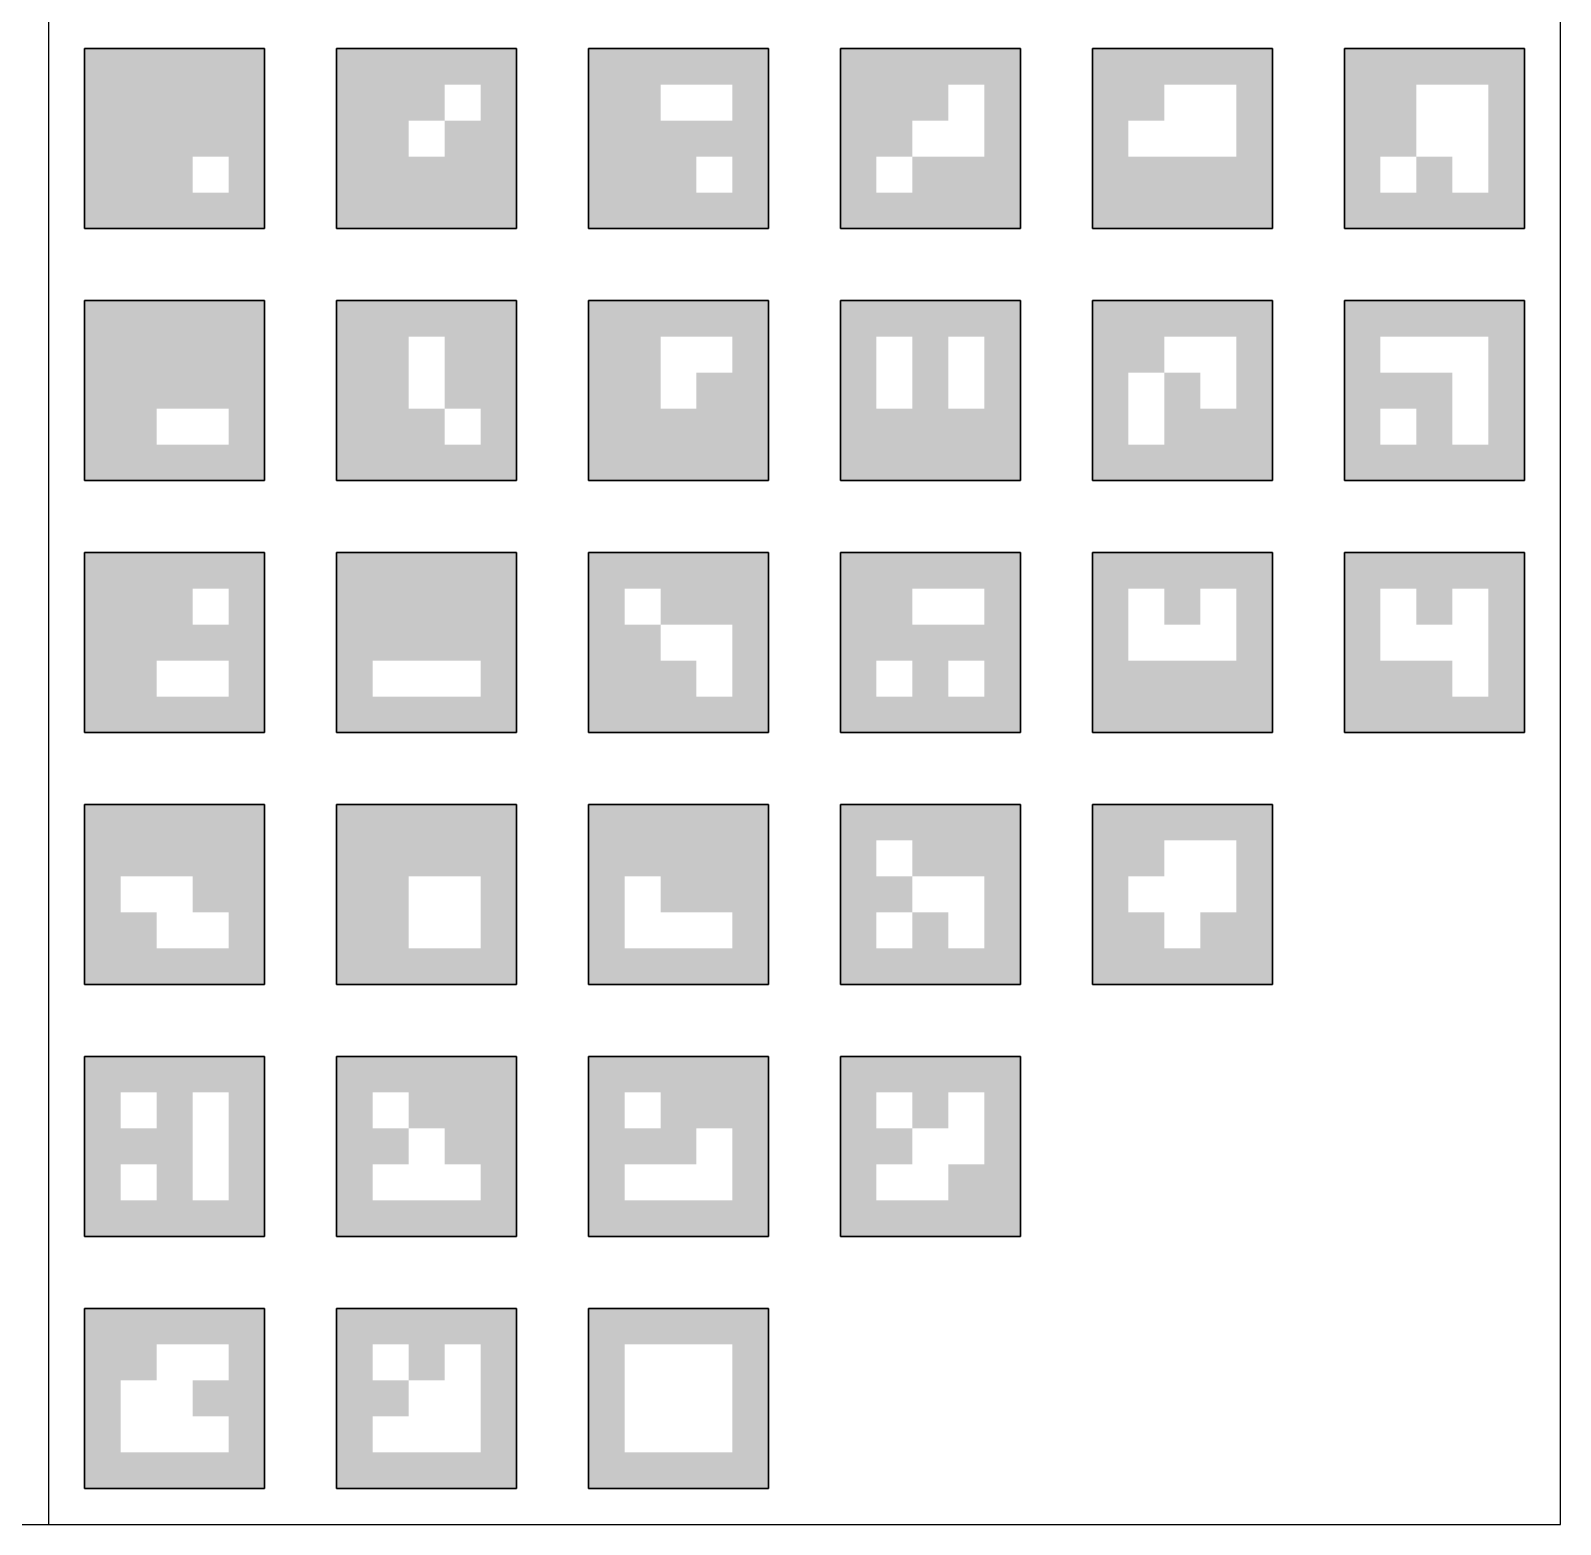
# Model space of a CAD drawing. Header units: millimetres. Extents: x 2347 to 2555, y 1879 to 2044.
# Drawn here: x 2388.3 to 2430.8, y 1878.96 to 1920.46 of the extents above; entities that cross this region are included whole.
import ezdxf

# ---------------------------------------------------------------- set-up
doc = ezdxf.new("R2010")
doc.units = ezdxf.units.MM

# ---------------------------------------------------------------- blocks, each defined once
blk = doc.blocks.new('2')
h = blk.add_hatch(color=256)
h.dxf.hatch_style = 1
h.paths.add_polyline_path([(-5, 5), (-5, 0), (0, 0), (0, 5)])
h.paths.add_polyline_path([(-1, 4), (-1, 1), (-4, 1), (-4, 4)], flags=16)
h = blk.add_hatch()
h.set_pattern_fill('ANGLE', color=256)
h.set_pattern_definition([(0, (-1836.633, -1973.334), (0, 6.985), [5.08, -1.905]), (90, (-1836.633, -1973.334), (-6.985, 4e-16), [5.08, -1.905])])
h.paths.add_polyline_path([(-2, 1), (-2, 2), (-3, 2), (-3, 1)])
h = blk.add_hatch()
h.set_pattern_fill('ANGLE', color=256)
h.set_pattern_definition([(0, (-1835.633, -1973.334), (0, 6.985), [5.08, -1.905]), (90, (-1835.633, -1973.334), (-6.985, 4e-16), [5.08, -1.905])])
h.paths.add_polyline_path([(-1, 1), (-1, 2), (-2, 2), (-2, 1)])
blk.add_lwpolyline([(-5, 5), (-5, 0), (0, 0), (0, 5), (-5, 5)], close=True)
blk = doc.blocks.new('99')
h = blk.add_hatch(color=256)
h.dxf.hatch_style = 1
h.paths.add_polyline_path([(0, 5), (-5, 5), (-5, 0), (0, 0)])
h.paths.add_polyline_path([(-1, 4), (-1, 1), (-4, 1), (-4, 4)], flags=16)
h = blk.add_hatch(color=256)
h.dxf.hatch_style = 1
h.paths.add_polyline_path([(-2, 4), (-3, 4), (-3, 3), (-2, 3)])
h = blk.add_hatch(color=256)
h.dxf.hatch_style = 1
h.paths.add_polyline_path([(-1, 4), (-2, 4), (-2, 3), (-1, 3)])
h = blk.add_hatch(color=256)
h.dxf.hatch_style = 1
h.paths.add_polyline_path([(-1, 3), (-2, 3), (-2, 2), (-1, 2)])
h = blk.add_hatch(color=256)
h.dxf.hatch_style = 1
h.paths.add_polyline_path([(-3, 2), (-4, 2), (-4, 1), (-3, 1)])
h = blk.add_hatch(color=256)
h.dxf.hatch_style = 1
h.paths.add_polyline_path([(-2, 2), (-3, 2), (-3, 1), (-2, 1)])
blk.add_lwpolyline([(0, 5), (-5, 5), (-5, 0), (0, 0), (0, 5)], close=True)
blk = doc.blocks.new('100')
h = blk.add_hatch(color=256)
h.dxf.hatch_style = 1
h.paths.add_polyline_path([(0, 5), (-5, 5), (-5, 0), (0, 0)])
h.paths.add_polyline_path([(-1, 4), (-1, 1), (-4, 1), (-4, 4)], flags=16)
h = blk.add_hatch(color=256)
h.dxf.hatch_style = 1
h.paths.add_polyline_path([(-2, 4), (-3, 4), (-3, 3), (-2, 3)])
h = blk.add_hatch(color=256)
h.dxf.hatch_style = 1
h.paths.add_polyline_path([(-1, 4), (-2, 4), (-2, 3), (-1, 3)])
h = blk.add_hatch(color=256)
h.dxf.hatch_style = 1
h.paths.add_polyline_path([(-1, 3), (-2, 3), (-2, 2), (-1, 2)])
h = blk.add_hatch(color=256)
h.dxf.hatch_style = 1
h.paths.add_polyline_path([(-3, 2), (-4, 2), (-4, 1), (-3, 1)])
h = blk.add_hatch(color=256)
h.dxf.hatch_style = 1
h.paths.add_polyline_path([(-2, 2), (-3, 2), (-3, 1), (-2, 1)])
h = blk.add_hatch(color=256)
h.dxf.hatch_style = 1
h.paths.add_polyline_path([(-1, 2), (-2, 2), (-2, 1), (-1, 1)])
blk.add_lwpolyline([(0, 5), (-5, 5), (-5, 0), (0, 0), (0, 5)], close=True)
blk = doc.blocks.new('108')
h = blk.add_hatch(color=256)
h.dxf.hatch_style = 1
h.paths.add_polyline_path([(0, 5), (-5, 5), (-5, 0), (0, 0)])
h.paths.add_polyline_path([(-1, 4), (-1, 1), (-4, 1), (-4, 4)], flags=16)
h = blk.add_hatch(color=256)
h.dxf.hatch_style = 1
h.paths.add_polyline_path([(-2, 4), (-3, 4), (-3, 3), (-2, 3)])
h = blk.add_hatch(color=256)
h.dxf.hatch_style = 1
h.paths.add_polyline_path([(-1, 4), (-2, 4), (-2, 3), (-1, 3)])
h = blk.add_hatch(color=256)
h.dxf.hatch_style = 1
h.paths.add_polyline_path([(-3, 3), (-4, 3), (-4, 2), (-3, 2)])
h = blk.add_hatch(color=256)
h.dxf.hatch_style = 1
h.paths.add_polyline_path([(-1, 3), (-2, 3), (-2, 2), (-1, 2)])
h = blk.add_hatch(color=256)
h.dxf.hatch_style = 1
h.paths.add_polyline_path([(-3, 2), (-4, 2), (-4, 1), (-3, 1)])
h = blk.add_hatch(color=256)
h.dxf.hatch_style = 1
h.paths.add_polyline_path([(-1, 2), (-2, 2), (-2, 1), (-1, 1)])
blk.add_lwpolyline([(0, 5), (-5, 5), (-5, 0), (0, 0), (0, 5)], close=True)
blk = doc.blocks.new('89')
h = blk.add_hatch(color=256)
h.dxf.hatch_style = 1
h.paths.add_polyline_path([(0, 5), (-5, 5), (-5, 0), (0, 0)])
h.paths.add_polyline_path([(-1, 4), (-1, 1), (-4, 1), (-4, 4)], flags=16)
h = blk.add_hatch(color=256)
h.dxf.hatch_style = 1
h.paths.add_polyline_path([(-2, 4), (-3, 4), (-3, 3), (-2, 3)])
h = blk.add_hatch(color=256)
h.dxf.hatch_style = 1
h.paths.add_polyline_path([(-2, 3), (-3, 3), (-3, 2), (-2, 2)])
h = blk.add_hatch(color=256)
h.dxf.hatch_style = 1
h.paths.add_polyline_path([(-1, 3), (-2, 3), (-2, 2), (-1, 2)])
h = blk.add_hatch(color=256)
h.dxf.hatch_style = 1
h.paths.add_polyline_path([(-3, 2), (-4, 2), (-4, 1), (-3, 1)])
h = blk.add_hatch(color=256)
h.dxf.hatch_style = 1
h.paths.add_polyline_path([(-2, 2), (-3, 2), (-3, 1), (-2, 1)])
h = blk.add_hatch(color=256)
h.dxf.hatch_style = 1
h.paths.add_polyline_path([(-1, 2), (-2, 2), (-2, 1), (-1, 1)])
blk.add_lwpolyline([(0, 5), (-5, 5), (-5, 0), (0, 0), (0, 5)], close=True)
blk = doc.blocks.new('88')
h = blk.add_hatch(color=256)
h.dxf.hatch_style = 1
h.paths.add_polyline_path([(0, 5), (-5, 5), (-5, 0), (0, 0)])
h.paths.add_polyline_path([(-1, 4), (-1, 1), (-4, 1), (-4, 4)], flags=16)
h = blk.add_hatch(color=256)
h.dxf.hatch_style = 1
h.paths.add_polyline_path([(-2, 4), (-3, 4), (-3, 3), (-2, 3)])
h = blk.add_hatch(color=256)
h.dxf.hatch_style = 1
h.paths.add_polyline_path([(-2, 3), (-3, 3), (-3, 2), (-2, 2)])
h = blk.add_hatch(color=256)
h.dxf.hatch_style = 1
h.paths.add_polyline_path([(-1, 3), (-2, 3), (-2, 2), (-1, 2)])
h = blk.add_hatch(color=256)
h.dxf.hatch_style = 1
h.paths.add_polyline_path([(-3, 2), (-4, 2), (-4, 1), (-3, 1)])
h = blk.add_hatch(color=256)
h.dxf.hatch_style = 1
h.paths.add_polyline_path([(-2, 2), (-3, 2), (-3, 1), (-2, 1)])
blk.add_lwpolyline([(0, 5), (-5, 5), (-5, 0), (0, 0), (0, 5)], close=True)
blk = doc.blocks.new('85')
h = blk.add_hatch(color=256)
h.dxf.hatch_style = 1
h.paths.add_polyline_path([(0, 5), (-5, 5), (-5, 0), (0, 0)])
h.paths.add_polyline_path([(-1, 4), (-1, 1), (-4, 1), (-4, 4)], flags=16)
h = blk.add_hatch(color=256)
h.dxf.hatch_style = 1
h.paths.add_polyline_path([(-2, 4), (-3, 4), (-3, 3), (-2, 3)])
h = blk.add_hatch(color=256)
h.dxf.hatch_style = 1
h.paths.add_polyline_path([(-1, 3), (-2, 3), (-2, 2), (-1, 2)])
h = blk.add_hatch(color=256)
h.dxf.hatch_style = 1
h.paths.add_polyline_path([(-3, 2), (-4, 2), (-4, 1), (-3, 1)])
h = blk.add_hatch(color=256)
h.dxf.hatch_style = 1
h.paths.add_polyline_path([(-2, 2), (-3, 2), (-3, 1), (-2, 1)])
blk.add_lwpolyline([(0, 5), (-5, 5), (-5, 0), (0, 0), (0, 5)], close=True)
blk = doc.blocks.new('80')
h = blk.add_hatch(color=256)
h.dxf.hatch_style = 1
h.paths.add_polyline_path([(0, 5), (-5, 5), (-5, 0), (0, 0)])
h.paths.add_polyline_path([(-1, 4), (-1, 1), (-4, 1), (-4, 4)], flags=16)
h = blk.add_hatch(color=256)
h.dxf.hatch_style = 1
h.paths.add_polyline_path([(-1, 4), (-2, 4), (-2, 3), (-1, 3)])
h = blk.add_hatch(color=256)
h.dxf.hatch_style = 1
h.paths.add_polyline_path([(-3, 3), (-4, 3), (-4, 2), (-3, 2)])
h = blk.add_hatch(color=256)
h.dxf.hatch_style = 1
h.paths.add_polyline_path([(-2, 3), (-3, 3), (-3, 2), (-2, 2)])
h = blk.add_hatch(color=256)
h.dxf.hatch_style = 1
h.paths.add_polyline_path([(-1, 3), (-2, 3), (-2, 2), (-1, 2)])
h = blk.add_hatch(color=256)
h.dxf.hatch_style = 1
h.paths.add_polyline_path([(-2, 2), (-3, 2), (-3, 1), (-2, 1)])
h = blk.add_hatch(color=256)
h.dxf.hatch_style = 1
h.paths.add_polyline_path([(-1, 2), (-2, 2), (-2, 1), (-1, 1)])
blk.add_lwpolyline([(0, 5), (-5, 5), (-5, 0), (0, 0), (0, 5)], close=True)
blk = doc.blocks.new('78')
h = blk.add_hatch(color=256)
h.dxf.hatch_style = 1
h.paths.add_polyline_path([(0, 5), (-5, 5), (-5, 0), (0, 0)])
h.paths.add_polyline_path([(-1, 4), (-1, 1), (-4, 1), (-4, 4)], flags=16)
h = blk.add_hatch(color=256)
h.dxf.hatch_style = 1
h.paths.add_polyline_path([(-1, 4), (-2, 4), (-2, 3), (-1, 3)])
h = blk.add_hatch(color=256)
h.dxf.hatch_style = 1
h.paths.add_polyline_path([(-3, 3), (-4, 3), (-4, 2), (-3, 2)])
h = blk.add_hatch(color=256)
h.dxf.hatch_style = 1
h.paths.add_polyline_path([(-2, 3), (-3, 3), (-3, 2), (-2, 2)])
h = blk.add_hatch(color=256)
h.dxf.hatch_style = 1
h.paths.add_polyline_path([(-1, 3), (-2, 3), (-2, 2), (-1, 2)])
h = blk.add_hatch(color=256)
h.dxf.hatch_style = 1
h.paths.add_polyline_path([(-1, 2), (-2, 2), (-2, 1), (-1, 1)])
blk.add_lwpolyline([(0, 5), (-5, 5), (-5, 0), (0, 0), (0, 5)], close=True)
blk = doc.blocks.new('70')
h = blk.add_hatch(color=256)
h.dxf.hatch_style = 1
h.paths.add_polyline_path([(0, 5), (-5, 5), (-5, 0), (0, 0)])
h.paths.add_polyline_path([(-1, 4), (-1, 1), (-4, 1), (-4, 4)], flags=16)
h = blk.add_hatch(color=256)
h.dxf.hatch_style = 1
h.paths.add_polyline_path([(-1, 4), (-2, 4), (-2, 3), (-1, 3)])
h = blk.add_hatch(color=256)
h.dxf.hatch_style = 1
h.paths.add_polyline_path([(-3, 3), (-4, 3), (-4, 2), (-3, 2)])
h = blk.add_hatch(color=256)
h.dxf.hatch_style = 1
h.paths.add_polyline_path([(-1, 3), (-2, 3), (-2, 2), (-1, 2)])
h = blk.add_hatch(color=256)
h.dxf.hatch_style = 1
h.paths.add_polyline_path([(-3, 2), (-4, 2), (-4, 1), (-3, 1)])
h = blk.add_hatch(color=256)
h.dxf.hatch_style = 1
h.paths.add_polyline_path([(-2, 2), (-3, 2), (-3, 1), (-2, 1)])
blk.add_lwpolyline([(0, 5), (-5, 5), (-5, 0), (0, 0), (0, 5)], close=True)
blk = doc.blocks.new('66')
h = blk.add_hatch(color=256)
h.dxf.hatch_style = 1
h.paths.add_polyline_path([(0, 5), (-5, 5), (-5, 0), (0, 0)])
h.paths.add_polyline_path([(-1, 4), (-1, 1), (-4, 1), (-4, 4)], flags=16)
h = blk.add_hatch(color=256)
h.dxf.hatch_style = 1
h.paths.add_polyline_path([(-1, 4), (-2, 4), (-2, 3), (-1, 3)])
h = blk.add_hatch(color=256)
h.dxf.hatch_style = 1
h.paths.add_polyline_path([(-3, 3), (-4, 3), (-4, 2), (-3, 2)])
h = blk.add_hatch(color=256)
h.dxf.hatch_style = 1
h.paths.add_polyline_path([(-1, 3), (-2, 3), (-2, 2), (-1, 2)])
h = blk.add_hatch(color=256)
h.dxf.hatch_style = 1
h.paths.add_polyline_path([(-1, 2), (-2, 2), (-2, 1), (-1, 1)])
blk.add_lwpolyline([(0, 5), (-5, 5), (-5, 0), (0, 0), (0, 5)], close=True)
blk = doc.blocks.new('65')
h = blk.add_hatch(color=256)
h.dxf.hatch_style = 1
h.paths.add_polyline_path([(0, 5), (-5, 5), (-5, 0), (0, 0)])
h.paths.add_polyline_path([(-1, 4), (-1, 1), (-4, 1), (-4, 4)], flags=16)
h = blk.add_hatch(color=256)
h.dxf.hatch_style = 1
h.paths.add_polyline_path([(-1, 4), (-2, 4), (-2, 3), (-1, 3)])
h = blk.add_hatch(color=256)
h.dxf.hatch_style = 1
h.paths.add_polyline_path([(-3, 3), (-4, 3), (-4, 2), (-3, 2)])
h = blk.add_hatch(color=256)
h.dxf.hatch_style = 1
h.paths.add_polyline_path([(-3, 2), (-4, 2), (-4, 1), (-3, 1)])
h = blk.add_hatch(color=256)
h.dxf.hatch_style = 1
h.paths.add_polyline_path([(-2, 2), (-3, 2), (-3, 1), (-2, 1)])
h = blk.add_hatch(color=256)
h.dxf.hatch_style = 1
h.paths.add_polyline_path([(-1, 2), (-2, 2), (-2, 1), (-1, 1)])
blk.add_lwpolyline([(0, 5), (-5, 5), (-5, 0), (0, 0), (0, 5)], close=True)
blk = doc.blocks.new('61')
h = blk.add_hatch(color=256)
h.dxf.hatch_style = 1
h.paths.add_polyline_path([(0, 5), (-5, 5), (-5, 0), (0, 0)])
h.paths.add_polyline_path([(-1, 4), (-1, 1), (-4, 1), (-4, 4)], flags=16)
h = blk.add_hatch(color=256)
h.dxf.hatch_style = 1
h.paths.add_polyline_path([(-1, 4), (-2, 4), (-2, 3), (-1, 3)])
h = blk.add_hatch(color=256)
h.dxf.hatch_style = 1
h.paths.add_polyline_path([(-3, 3), (-4, 3), (-4, 2), (-3, 2)])
h = blk.add_hatch(color=256)
h.dxf.hatch_style = 1
h.paths.add_polyline_path([(-2, 2), (-3, 2), (-3, 1), (-2, 1)])
blk.add_lwpolyline([(0, 5), (-5, 5), (-5, 0), (0, 0), (0, 5)], close=True)
blk = doc.blocks.new('56')
h = blk.add_hatch(color=256)
h.dxf.hatch_style = 1
h.paths.add_polyline_path([(0, 5), (-5, 5), (-5, 0), (0, 0)])
h.paths.add_polyline_path([(-1, 4), (-1, 1), (-4, 1), (-4, 4)], flags=16)
h = blk.add_hatch(color=256)
h.dxf.hatch_style = 1
h.paths.add_polyline_path([(-1, 4), (-2, 4), (-2, 3), (-1, 3)])
h = blk.add_hatch(color=256)
h.dxf.hatch_style = 1
h.paths.add_polyline_path([(-2, 3), (-3, 3), (-3, 2), (-2, 2)])
h = blk.add_hatch(color=256)
h.dxf.hatch_style = 1
h.paths.add_polyline_path([(-1, 3), (-2, 3), (-2, 2), (-1, 2)])
h = blk.add_hatch(color=256)
h.dxf.hatch_style = 1
h.paths.add_polyline_path([(-3, 2), (-4, 2), (-4, 1), (-3, 1)])
blk.add_lwpolyline([(0, 5), (-5, 5), (-5, 0), (0, 0), (0, 5)], close=True)
blk = doc.blocks.new('52')
h = blk.add_hatch(color=256)
h.dxf.hatch_style = 1
h.paths.add_polyline_path([(0, 5), (-5, 5), (-5, 0), (0, 0)])
h.paths.add_polyline_path([(-1, 4), (-1, 1), (-4, 1), (-4, 4)], flags=16)
h = blk.add_hatch(color=256)
h.dxf.hatch_style = 1
h.paths.add_polyline_path([(-1, 4), (-2, 4), (-2, 3), (-1, 3)])
h = blk.add_hatch(color=256)
h.dxf.hatch_style = 1
h.paths.add_polyline_path([(-1, 3), (-2, 3), (-2, 2), (-1, 2)])
h = blk.add_hatch(color=256)
h.dxf.hatch_style = 1
h.paths.add_polyline_path([(-3, 2), (-4, 2), (-4, 1), (-3, 1)])
h = blk.add_hatch(color=256)
h.dxf.hatch_style = 1
h.paths.add_polyline_path([(-2, 2), (-3, 2), (-3, 1), (-2, 1)])
h = blk.add_hatch(color=256)
h.dxf.hatch_style = 1
h.paths.add_polyline_path([(-1, 2), (-2, 2), (-2, 1), (-1, 1)])
blk.add_lwpolyline([(0, 5), (-5, 5), (-5, 0), (0, 0), (0, 5)], close=True)
blk = doc.blocks.new('50')
h = blk.add_hatch(color=256)
h.dxf.hatch_style = 1
h.paths.add_polyline_path([(0, 5), (-5, 5), (-5, 0), (0, 0)])
h.paths.add_polyline_path([(-1, 4), (-1, 1), (-4, 1), (-4, 4)], flags=16)
h = blk.add_hatch(color=256)
h.dxf.hatch_style = 1
h.paths.add_polyline_path([(-1, 4), (-2, 4), (-2, 3), (-1, 3)])
h = blk.add_hatch(color=256)
h.dxf.hatch_style = 1
h.paths.add_polyline_path([(-1, 3), (-2, 3), (-2, 2), (-1, 2)])
h = blk.add_hatch(color=256)
h.dxf.hatch_style = 1
h.paths.add_polyline_path([(-3, 2), (-4, 2), (-4, 1), (-3, 1)])
h = blk.add_hatch(color=256)
h.dxf.hatch_style = 1
h.paths.add_polyline_path([(-1, 2), (-2, 2), (-2, 1), (-1, 1)])
blk.add_lwpolyline([(0, 5), (-5, 5), (-5, 0), (0, 0), (0, 5)], close=True)
blk = doc.blocks.new('46')
h = blk.add_hatch(color=256)
h.dxf.hatch_style = 1
h.paths.add_polyline_path([(0, 5), (-5, 5), (-5, 0), (0, 0)])
h.paths.add_polyline_path([(-1, 4), (-1, 1), (-4, 1), (-4, 4)], flags=16)
h = blk.add_hatch(color=256)
h.dxf.hatch_style = 1
h.paths.add_polyline_path([(-1, 4), (-2, 4), (-2, 3), (-1, 3)])
h = blk.add_hatch(color=256)
h.dxf.hatch_style = 1
h.paths.add_polyline_path([(-3, 2), (-4, 2), (-4, 1), (-3, 1)])
h = blk.add_hatch(color=256)
h.dxf.hatch_style = 1
h.paths.add_polyline_path([(-1, 2), (-2, 2), (-2, 1), (-1, 1)])
blk.add_lwpolyline([(0, 5), (-5, 5), (-5, 0), (0, 0), (0, 5)], close=True)
blk = doc.blocks.new('45')
h = blk.add_hatch(color=256)
h.dxf.hatch_style = 1
h.paths.add_polyline_path([(0, 5), (-5, 5), (-5, 0), (0, 0)])
h.paths.add_polyline_path([(-1, 4), (-1, 1), (-4, 1), (-4, 4)], flags=16)
h = blk.add_hatch(color=256)
h.dxf.hatch_style = 1
h.paths.add_polyline_path([(-3, 3), (-4, 3), (-4, 2), (-3, 2)])
h = blk.add_hatch(color=256)
h.dxf.hatch_style = 1
h.paths.add_polyline_path([(-2, 3), (-3, 3), (-3, 2), (-2, 2)])
h = blk.add_hatch(color=256)
h.dxf.hatch_style = 1
h.paths.add_polyline_path([(-1, 3), (-2, 3), (-2, 2), (-1, 2)])
h = blk.add_hatch(color=256)
h.dxf.hatch_style = 1
h.paths.add_polyline_path([(-3, 2), (-4, 2), (-4, 1), (-3, 1)])
h = blk.add_hatch(color=256)
h.dxf.hatch_style = 1
h.paths.add_polyline_path([(-2, 2), (-3, 2), (-3, 1), (-2, 1)])
h = blk.add_hatch(color=256)
h.dxf.hatch_style = 1
h.paths.add_polyline_path([(-1, 2), (-2, 2), (-2, 1), (-1, 1)])
blk.add_lwpolyline([(0, 5), (-5, 5), (-5, 0), (0, 0), (0, 5)], close=True)
blk = doc.blocks.new('40')
h = blk.add_hatch(color=256)
h.dxf.hatch_style = 1
h.paths.add_polyline_path([(0, 5), (-5, 5), (-5, 0), (0, 0)])
h.paths.add_polyline_path([(-1, 4), (-1, 1), (-4, 1), (-4, 4)], flags=16)
h = blk.add_hatch(color=256)
h.dxf.hatch_style = 1
h.paths.add_polyline_path([(-3, 3), (-4, 3), (-4, 2), (-3, 2)])
h = blk.add_hatch(color=256)
h.dxf.hatch_style = 1
h.paths.add_polyline_path([(-2, 3), (-3, 3), (-3, 2), (-2, 2)])
h = blk.add_hatch(color=256)
h.dxf.hatch_style = 1
h.paths.add_polyline_path([(-1, 3), (-2, 3), (-2, 2), (-1, 2)])
h = blk.add_hatch(color=256)
h.dxf.hatch_style = 1
h.paths.add_polyline_path([(-2, 2), (-3, 2), (-3, 1), (-2, 1)])
blk.add_lwpolyline([(0, 5), (-5, 5), (-5, 0), (0, 0), (0, 5)], close=True)
blk = doc.blocks.new('38')
h = blk.add_hatch(color=256)
h.dxf.hatch_style = 1
h.paths.add_polyline_path([(0, 5), (-5, 5), (-5, 0), (0, 0)])
h.paths.add_polyline_path([(-1, 4), (-1, 1), (-4, 1), (-4, 4)], flags=16)
h = blk.add_hatch(color=256)
h.dxf.hatch_style = 1
h.paths.add_polyline_path([(-3, 3), (-4, 3), (-4, 2), (-3, 2)])
h = blk.add_hatch(color=256)
h.dxf.hatch_style = 1
h.paths.add_polyline_path([(-2, 3), (-3, 3), (-3, 2), (-2, 2)])
h = blk.add_hatch(color=256)
h.dxf.hatch_style = 1
h.paths.add_polyline_path([(-3, 2), (-4, 2), (-4, 1), (-3, 1)])
h = blk.add_hatch(color=256)
h.dxf.hatch_style = 1
h.paths.add_polyline_path([(-2, 2), (-3, 2), (-3, 1), (-2, 1)])
h = blk.add_hatch(color=256)
h.dxf.hatch_style = 1
h.paths.add_polyline_path([(-1, 2), (-2, 2), (-2, 1), (-1, 1)])
blk.add_lwpolyline([(0, 5), (-5, 5), (-5, 0), (0, 0), (0, 5)], close=True)
blk = doc.blocks.new('33')
h = blk.add_hatch(color=256)
h.dxf.hatch_style = 1
h.paths.add_polyline_path([(0, 5), (-5, 5), (-5, 0), (0, 0)])
h.paths.add_polyline_path([(-1, 4), (-1, 1), (-4, 1), (-4, 4)], flags=16)
h = blk.add_hatch(color=256)
h.dxf.hatch_style = 1
h.paths.add_polyline_path([(-3, 3), (-4, 3), (-4, 2), (-3, 2)])
h = blk.add_hatch(color=256)
h.dxf.hatch_style = 1
h.paths.add_polyline_path([(-1, 3), (-2, 3), (-2, 2), (-1, 2)])
h = blk.add_hatch(color=256)
h.dxf.hatch_style = 1
h.paths.add_polyline_path([(-3, 2), (-4, 2), (-4, 1), (-3, 1)])
h = blk.add_hatch(color=256)
h.dxf.hatch_style = 1
h.paths.add_polyline_path([(-2, 2), (-3, 2), (-3, 1), (-2, 1)])
blk.add_lwpolyline([(0, 5), (-5, 5), (-5, 0), (0, 0), (0, 5)], close=True)
blk = doc.blocks.new('28')
h = blk.add_hatch(color=256)
h.dxf.hatch_style = 1
h.paths.add_polyline_path([(0, 5), (-5, 5), (-5, 0), (0, 0)])
h.paths.add_polyline_path([(-1, 4), (-1, 1), (-4, 1), (-4, 4)], flags=16)
h = blk.add_hatch(color=256)
h.dxf.hatch_style = 1
h.paths.add_polyline_path([(-3, 3), (-4, 3), (-4, 2), (-3, 2)])
h = blk.add_hatch(color=256)
h.dxf.hatch_style = 1
h.paths.add_polyline_path([(-1, 3), (-2, 3), (-2, 2), (-1, 2)])
h = blk.add_hatch(color=256)
h.dxf.hatch_style = 1
h.paths.add_polyline_path([(-1, 2), (-2, 2), (-2, 1), (-1, 1)])
blk.add_lwpolyline([(0, 5), (-5, 5), (-5, 0), (0, 0), (0, 5)], close=True)
blk = doc.blocks.new('24')
h = blk.add_hatch(color=256)
h.dxf.hatch_style = 1
h.paths.add_polyline_path([(0, 5), (-5, 5), (-5, 0), (0, 0)])
h.paths.add_polyline_path([(-1, 4), (-1, 1), (-4, 1), (-4, 4)], flags=16)
h = blk.add_hatch(color=256)
h.dxf.hatch_style = 1
h.paths.add_polyline_path([(-3, 3), (-4, 3), (-4, 2), (-3, 2)])
h = blk.add_hatch(color=256)
h.dxf.hatch_style = 1
h.paths.add_polyline_path([(-1, 2), (-2, 2), (-2, 1), (-1, 1)])
blk.add_lwpolyline([(0, 5), (-5, 5), (-5, 0), (0, 0), (0, 5)], close=True)
blk = doc.blocks.new('22')
h = blk.add_hatch(color=256)
h.dxf.hatch_style = 1
h.paths.add_polyline_path([(0, 5), (-5, 5), (-5, 0), (0, 0)])
h.paths.add_polyline_path([(-1, 4), (-1, 1), (-4, 1), (-4, 4)], flags=16)
h = blk.add_hatch(color=256)
h.dxf.hatch_style = 1
h.paths.add_polyline_path([(-2, 3), (-3, 3), (-3, 2), (-2, 2)])
h = blk.add_hatch(color=256)
h.dxf.hatch_style = 1
h.paths.add_polyline_path([(-1, 3), (-2, 3), (-2, 2), (-1, 2)])
h = blk.add_hatch(color=256)
h.dxf.hatch_style = 1
h.paths.add_polyline_path([(-3, 2), (-4, 2), (-4, 1), (-3, 1)])
h = blk.add_hatch(color=256)
h.dxf.hatch_style = 1
h.paths.add_polyline_path([(-2, 2), (-3, 2), (-3, 1), (-2, 1)])
blk.add_lwpolyline([(0, 5), (-5, 5), (-5, 0), (0, 0), (0, 5)], close=True)
blk = doc.blocks.new('18')
h = blk.add_hatch(color=256)
h.dxf.hatch_style = 1
h.paths.add_polyline_path([(0, 5), (-5, 5), (-5, 0), (0, 0)])
h.paths.add_polyline_path([(-1, 4), (-1, 1), (-4, 1), (-4, 4)], flags=16)
h = blk.add_hatch(color=256)
h.dxf.hatch_style = 1
h.paths.add_polyline_path([(-2, 3), (-3, 3), (-3, 2), (-2, 2)])
h = blk.add_hatch(color=256)
h.dxf.hatch_style = 1
h.paths.add_polyline_path([(-1, 3), (-2, 3), (-2, 2), (-1, 2)])
h = blk.add_hatch(color=256)
h.dxf.hatch_style = 1
h.paths.add_polyline_path([(-2, 2), (-3, 2), (-3, 1), (-2, 1)])
blk.add_lwpolyline([(0, 5), (-5, 5), (-5, 0), (0, 0), (0, 5)], close=True)
blk = doc.blocks.new('10')
h = blk.add_hatch(color=256)
h.dxf.hatch_style = 1
h.paths.add_polyline_path([(0, 5), (-5, 5), (-5, 0), (0, 0)])
h.paths.add_polyline_path([(-1, 4), (-1, 1), (-4, 1), (-4, 4)], flags=16)
h = blk.add_hatch(color=256)
h.dxf.hatch_style = 1
h.paths.add_polyline_path([(-1, 3), (-2, 3), (-2, 2), (-1, 2)])
h = blk.add_hatch(color=256)
h.dxf.hatch_style = 1
h.paths.add_polyline_path([(-3, 2), (-4, 2), (-4, 1), (-3, 1)])
h = blk.add_hatch(color=256)
h.dxf.hatch_style = 1
h.paths.add_polyline_path([(-2, 2), (-3, 2), (-3, 1), (-2, 1)])
blk.add_lwpolyline([(0, 5), (-5, 5), (-5, 0), (0, 0), (0, 5)], close=True)
blk = doc.blocks.new('6')
h = blk.add_hatch(color=256)
h.dxf.hatch_style = 1
h.paths.add_polyline_path([(0, 5), (-5, 5), (-5, 0), (0, 0)])
h.paths.add_polyline_path([(-1, 4), (-1, 1), (-4, 1), (-4, 4)], flags=16)
h = blk.add_hatch(color=256)
h.dxf.hatch_style = 1
h.paths.add_polyline_path([(-1, 3), (-2, 3), (-2, 2), (-1, 2)])
h = blk.add_hatch(color=256)
h.dxf.hatch_style = 1
h.paths.add_polyline_path([(-2, 2), (-3, 2), (-3, 1), (-2, 1)])
blk.add_lwpolyline([(0, 5), (-5, 5), (-5, 0), (0, 0), (0, 5)], close=True)
blk = doc.blocks.new('109')
h = blk.add_hatch(color=256)
h.dxf.hatch_style = 1
h.paths.add_polyline_path([(0, 5), (-5, 5), (-5, 0), (0, 0)])
h.paths.add_polyline_path([(-1, 4), (-1, 1), (-4, 1), (-4, 4)], flags=16)
h = blk.add_hatch(color=256)
h.dxf.hatch_style = 1
h.paths.add_polyline_path([(-2, 4), (-3, 4), (-3, 3), (-2, 3)])
h = blk.add_hatch(color=256)
h.dxf.hatch_style = 1
h.paths.add_polyline_path([(-1, 4), (-2, 4), (-2, 3), (-1, 3)])
h = blk.add_hatch(color=256)
h.dxf.hatch_style = 1
h.paths.add_polyline_path([(-3, 3), (-4, 3), (-4, 2), (-3, 2)])
h = blk.add_hatch(color=256)
h.dxf.hatch_style = 1
h.paths.add_polyline_path([(-1, 3), (-2, 3), (-2, 2), (-1, 2)])
h = blk.add_hatch(color=256)
h.dxf.hatch_style = 1
h.paths.add_polyline_path([(-3, 2), (-4, 2), (-4, 1), (-3, 1)])
h = blk.add_hatch(color=256)
h.dxf.hatch_style = 1
h.paths.add_polyline_path([(-2, 2), (-3, 2), (-3, 1), (-2, 1)])
h = blk.add_hatch(color=256)
h.dxf.hatch_style = 1
h.paths.add_polyline_path([(-1, 2), (-2, 2), (-2, 1), (-1, 1)])
blk.add_lwpolyline([(0, 5), (-5, 5), (-5, 0), (0, 0), (0, 5)], close=True)
blk = doc.blocks.new('83')
h = blk.add_hatch(color=256)
h.dxf.hatch_style = 1
h.paths.add_polyline_path([(0, 5), (-5, 5), (-5, 0), (0, 0)])
h.paths.add_polyline_path([(-1, 4), (-1, 1), (-4, 1), (-4, 4)], flags=16)
h = blk.add_hatch(color=256)
h.dxf.hatch_style = 1
h.paths.add_polyline_path([(-1, 4), (-2, 4), (-2, 3), (-1, 3)])
h = blk.add_hatch(color=256)
h.dxf.hatch_style = 1
h.paths.add_polyline_path([(-3, 3), (-4, 3), (-4, 2), (-3, 2)])
h = blk.add_hatch(color=256)
h.dxf.hatch_style = 1
h.paths.add_polyline_path([(-2, 3), (-3, 3), (-3, 2), (-2, 2)])
h = blk.add_hatch(color=256)
h.dxf.hatch_style = 1
h.paths.add_polyline_path([(-1, 3), (-2, 3), (-2, 2), (-1, 2)])
h = blk.add_hatch(color=256)
h.dxf.hatch_style = 1
h.paths.add_polyline_path([(-3, 2), (-4, 2), (-4, 1), (-3, 1)])
h = blk.add_hatch(color=256)
h.dxf.hatch_style = 1
h.paths.add_polyline_path([(-2, 2), (-3, 2), (-3, 1), (-2, 1)])
h = blk.add_hatch(color=256)
h.dxf.hatch_style = 1
h.paths.add_polyline_path([(-1, 2), (-2, 2), (-2, 1), (-1, 1)])
blk.add_lwpolyline([(0, 5), (-5, 5), (-5, 0), (0, 0), (0, 5)], close=True)
blk = doc.blocks.new('113')
h = blk.add_hatch(color=256)
h.dxf.hatch_style = 1
h.paths.add_polyline_path([(0, 5), (-5, 5), (-5, 0), (0, 0)])
h.paths.add_polyline_path([(-1, 4), (-1, 1), (-4, 1), (-4, 4)], flags=16)
h = blk.add_hatch(color=256)
h.dxf.hatch_style = 1
h.paths.add_polyline_path([(-2, 4), (-3, 4), (-3, 3), (-2, 3)])
h = blk.add_hatch(color=256)
h.dxf.hatch_style = 1
h.paths.add_polyline_path([(-1, 4), (-2, 4), (-2, 3), (-1, 3)])
h = blk.add_hatch(color=256)
h.dxf.hatch_style = 1
h.paths.add_polyline_path([(-3, 3), (-4, 3), (-4, 2), (-3, 2)])
h = blk.add_hatch(color=256)
h.dxf.hatch_style = 1
h.paths.add_polyline_path([(-2, 3), (-3, 3), (-3, 2), (-2, 2)])
h = blk.add_hatch(color=256)
h.dxf.hatch_style = 1
h.paths.add_polyline_path([(-1, 3), (-2, 3), (-2, 2), (-1, 2)])
h = blk.add_hatch(color=256)
h.dxf.hatch_style = 1
h.paths.add_polyline_path([(-3, 2), (-4, 2), (-4, 1), (-3, 1)])
h = blk.add_hatch(color=256)
h.dxf.hatch_style = 1
h.paths.add_polyline_path([(-2, 2), (-3, 2), (-3, 1), (-2, 1)])
h = blk.add_hatch(color=256)
h.dxf.hatch_style = 1
h.paths.add_polyline_path([(-1, 2), (-2, 2), (-2, 1), (-1, 1)])
blk.add_lwpolyline([(0, 5), (-5, 5), (-5, 0), (0, 0), (0, 5)], close=True)

msp = doc.modelspace()

# ---------------------------------------------------------------- linework, layer by layer
at = {"color": 9}
msp.add_line((2388.803, 1962.964), (2388.803, 1878.964), dxfattribs=at)
for points in [[(2346.803, 1878.964), (2430.803, 1878.964), (2430.803, 1962.964), (2346.803, 1962.964)], [(2389.803, 1919.964), (2394.803, 1919.964), (2394.803, 1914.964), (2389.803, 1914.964)], [(2396.803, 1919.964), (2401.803, 1919.964), (2401.803, 1914.964), (2396.803, 1914.964)], [(2403.803, 1919.964), (2408.803, 1919.964), (2408.803, 1914.964), (2403.803, 1914.964)], [(2410.803, 1919.964), (2415.803, 1919.964), (2415.803, 1914.964), (2410.803, 1914.964)], [(2417.803, 1919.964), (2422.803, 1919.964), (2422.803, 1914.964), (2417.803, 1914.964)], [(2424.803, 1919.964), (2429.803, 1919.964), (2429.803, 1914.964), (2424.803, 1914.964)], [(2389.803, 1912.964), (2394.803, 1912.964), (2394.803, 1907.964), (2389.803, 1907.964)], [(2396.803, 1912.964), (2401.803, 1912.964), (2401.803, 1907.964), (2396.803, 1907.964)], [(2403.803, 1912.964), (2408.803, 1912.964), (2408.803, 1907.964), (2403.803, 1907.964)], [(2410.803, 1912.964), (2415.803, 1912.964), (2415.803, 1907.964), (2410.803, 1907.964)], [(2417.803, 1912.964), (2422.803, 1912.964), (2422.803, 1907.964), (2417.803, 1907.964)], [(2424.803, 1912.964), (2429.803, 1912.964), (2429.803, 1907.964), (2424.803, 1907.964)], [(2389.803, 1905.964), (2394.803, 1905.964), (2394.803, 1900.964), (2389.803, 1900.964)], [(2396.803, 1905.964), (2401.803, 1905.964), (2401.803, 1900.964), (2396.803, 1900.964)], [(2403.803, 1905.964), (2408.803, 1905.964), (2408.803, 1900.964), (2403.803, 1900.964)], [(2410.803, 1905.964), (2415.803, 1905.964), (2415.803, 1900.964), (2410.803, 1900.964)], [(2417.803, 1905.964), (2422.803, 1905.964), (2422.803, 1900.964), (2417.803, 1900.964)], [(2424.803, 1905.964), (2429.803, 1905.964), (2429.803, 1900.964), (2424.803, 1900.964)], [(2389.803, 1898.964), (2394.803, 1898.964), (2394.803, 1893.964), (2389.803, 1893.964)], [(2396.803, 1898.964), (2401.803, 1898.964), (2401.803, 1893.964), (2396.803, 1893.964)], [(2403.803, 1898.964), (2408.803, 1898.964), (2408.803, 1893.964), (2403.803, 1893.964)], [(2410.803, 1898.964), (2415.803, 1898.964), (2415.803, 1893.964), (2410.803, 1893.964)], [(2417.803, 1898.964), (2422.803, 1898.964), (2422.803, 1893.964), (2417.803, 1893.964)], [(2389.803, 1891.964), (2394.803, 1891.964), (2394.803, 1886.964), (2389.803, 1886.964)], [(2396.803, 1891.964), (2401.803, 1891.964), (2401.803, 1886.964), (2396.803, 1886.964)], [(2403.803, 1891.964), (2408.803, 1891.964), (2408.803, 1886.964), (2403.803, 1886.964)], [(2410.803, 1891.964), (2415.803, 1891.964), (2415.803, 1886.964), (2410.803, 1886.964)], [(2389.803, 1884.964), (2394.803, 1884.964), (2394.803, 1879.964), (2389.803, 1879.964)], [(2396.803, 1884.964), (2401.803, 1884.964), (2401.803, 1879.964), (2396.803, 1879.964)], [(2403.803, 1884.964), (2408.803, 1884.964), (2408.803, 1879.964), (2403.803, 1879.964)]]:
    msp.add_lwpolyline(points, close=True)

# ---------------------------------------------------------------- block references
for name, p, rotation in [('113', (2389.803, 1919.964), 180), ('109', (2396.803, 1914.964), 270), ('89', (2403.803, 1914.964), 270), ('70', (2410.803, 1914.964), 270), ('50', (2417.803, 1914.964), 270), ('10', (2424.803, 1914.964), 270), ('83', (2389.803, 1912.964), 180), ('108', (2396.803, 1912.964), 180), ('100', (2403.803, 1907.964), 270), ('78', (2410.803, 1907.964), 270), ('56', (2417.803, 1907.964), 270), ('18', (2424.803, 1907.964), 270), ('80', (2389.803, 1905.964), 180), ('45', (2396.803, 1905.964), 180), ('99', (2403.803, 1905.964), 180), ('88', (2410.803, 1900.964), 270), ('66', (2417.803, 1900.964), 270), ('28', (2424.803, 1900.964), 270), ('65', (2389.803, 1898.964), 180), ('52', (2396.803, 1898.964), 179.9999999999999), ('38', (2403.803, 1898.964), 180), ('85', (2410.803, 1898.964), 180), ('46', (2417.803, 1893.964), 270), ('40', (2389.803, 1886.964), 270), ('33', (2396.803, 1891.964), 180), ('22', (2403.803, 1891.964), 180), ('61', (2410.803, 1886.964), 270), ('24', (2389.803, 1884.964), 180), ('6', (2396.803, 1884.964), 180), ('2', (2403.803, 1884.964), 180)]:
    msp.add_blockref(name, p, dxfattribs=dict(rotation=rotation))

doc.saveas('drawing.dxf')
